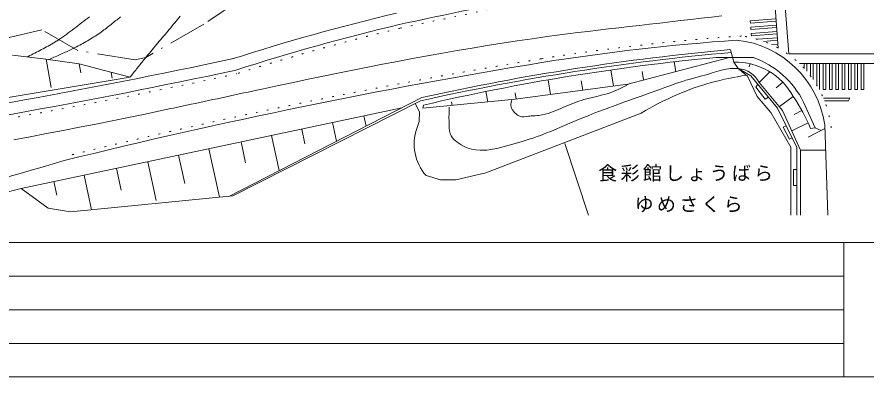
# Model space of a CAD drawing. Units: millimetres, scale not verified. Extents: x 23166 to 580729, y 12886 to 403886.
# Drawn here: x 125704 to 259751, y 12886 to 69614 of the extents above; entities that cross this region are included whole.
import ezdxf

# ---------------------------------------------------------------- set-up
doc = ezdxf.new("R2010")
doc.units = ezdxf.units.MM
doc.header["$LTSCALE"] = 1000
for name, pattern in [('CHAIN', [18.5, 12, -1.5, 3.5, -1.5]), ('DASHED_DOTTED', [9.25, 6, -1.5, 0.25, -1.5]), ('DOTTED', [1.75, 0.25, -1.5])]:
    doc.linetypes.add(name, pattern=pattern)
for name, color, linetype, lineweight in [('敷地境界', 2, 'DASHED_DOTTED', 5), ('法', 7, 'Continuous', 5), ('法-2', 4, 'Continuous', 5), ('道路', 4, 'Continuous', 5), ('ｸﾞﾗﾝﾄﾞ', 3, 'Continuous', 5)]:
    doc.layers.add(name, color=color, linetype=linetype, lineweight=lineweight)
doc.styles.add('ＭＳ ゴシック', font='')
doc.styles.get('ＭＳ ゴシック').set_extended_font_data('MS Gothic')

msp = doc.modelspace()

# ---------------------------------------------------------------- linework, layer by layer
at = {"layer": '敷地境界'}
for p, q in [((160767, 72248), (155179, 68493)), ((155179, 68493), (146006, 63232)), ((129630, 67584), (119365, 65226)), ((135316, 64335), (129630, 67584)), ((144321, 62849), (135316, 64335)), ((146006, 63232), (144321, 62849))]:
    msp.add_line(p, q, dxfattribs=at)
at = {"layer": '法'}
for p, q in [((238210, 64468), (238737, 62494)), ((124995, 63602), (130247, 62982)), ((222045, 59044), (238066, 63239)), ((235967, 63239), (241832, 63239)), ((130247, 62982), (135525, 62216)), ((135525, 62216), (140509, 60907)), ((238737, 62494), (239460, 61500)), ((140509, 60907), (143528, 60131)), ((239460, 61500), (240886, 60300)), ((239888, 61239), (239924, 61430)), ((241453, 60332), (239888, 61239)), ((245658, 55246), (241453, 60332)), ((143528, 60131), (85189, 50448)), ((204277, 56669), (222045, 59044)), ((242446, 57091), (240886, 60300)), ((242516, 59047), (242230, 58571)), ((246444, 54883), (242769, 59272)), ((242230, 58571), (243703, 56676)), ((189559, 56910), (159123, 41354)), ((159735, 41414), (189331, 56398)), ((189689, 55232), (204277, 56669)), ((244592, 54565), (242446, 57091)), ((244234, 56968), (243703, 56676)), ((126384, 42585), (186409, 55305)), ((188521, 55988), (189185, 54682)), ((189814, 55732), (189689, 55232)), ((248691, 49071), (245658, 55246)), ((249760, 56197), (251577, 52153)), ((189185, 54682), (189147, 53155)), ((199624, 45078), (224131, 54477)), ((247715, 49124), (244592, 54565)), ((249244, 48646), (246444, 54883)), ((189147, 53155), (188765, 52056)), ((246535, 52247), (247014, 52486)), ((246535, 52247), (247516, 50361)), ((253107, 52065), (250493, 50673)), ((250845, 52049), (251577, 52153)), ((251577, 52153), (252502, 51742)), ((212081, 49670), (215839, 38397)), ((247516, 50361), (247941, 50599)), ((247715, 49124), (247715, 38397)), ((248691, 49071), (248691, 38397)), ((249244, 48646), (253218, 48646)), ((249244, 48646), (249244, 38397)), ((248183, 45589), (248183, 43087)), ((248183, 45589), (248691, 45589)), ((190205, 44619), (192468, 43942)), ((194931, 43942), (199624, 45078)), ((192468, 43942), (194931, 43942)), ((248183, 43087), (248691, 43087)), ((126384, 42585), (122997, 41726)), ((130596, 39472), (126384, 42585)), ((159735, 41414), (134159, 38907)), ((130596, 39472), (134159, 38907))]:
    msp.add_line(p, q, dxfattribs=at)
for centre, radius, start, end in [((271776, -311944), 377906, 95.09497, 102.56572), ((271872, -312384), 377906, 95.09497, 102.61606), ((268095, -279921), 344660, 95.34856, 103.12791), ((236901, 49704), 14406, 26.79169, 69.98276), ((238996, 52084), 10413, 28.7789, 91.42628), ((246614, 18030), 42800, 97.89105, 113.05727), ((239072, 57352), 4166, 27.43796, 84.65401), ((251544, 8065), 53903, 113.73056, 120.56793), ((224660, 41191), 28347, 22.52147, 34.13303), ((195884, 49576), 7538, 160.79582, 221.11906)]:
    msp.add_arc(centre, radius, start, end, dxfattribs=at)
at = {"layer": '法-2'}
for p, q in [((151229, 69475), (151434, 69727)), ((135330, 68256), (135634, 68491)), ((135634, 68491), (135938, 68727)), ((135938, 68727), (136242, 68962)), ((136242, 68962), (136547, 69197)), ((136547, 69197), (136852, 69431)), ((136852, 69431), (137158, 69664)), ((140358, 68295), (140545, 68444)), ((140545, 68444), (140732, 68593)), ((140732, 68593), (140918, 68742)), ((140918, 68742), (141104, 68892)), ((141104, 68892), (141290, 69043)), ((141290, 69043), (141476, 69193)), ((141476, 69193), (141662, 69343)), ((141662, 69343), (141848, 69494)), ((141848, 69494), (142034, 69643)), ((150194, 68222), (150402, 68472)), ((150402, 68472), (150610, 68722)), ((150610, 68722), (150817, 68973)), ((150817, 68973), (151023, 69224)), ((151023, 69224), (151229, 69475)), ((133488, 66872), (133798, 67097)), ((133798, 67097), (134107, 67325)), ((134107, 67325), (134414, 67556)), ((134414, 67556), (134720, 67788)), ((134720, 67788), (135026, 68021)), ((135026, 68021), (135330, 68256)), ((138510, 66931), (138742, 67090)), ((138742, 67090), (138973, 67252)), ((138973, 67252), (139106, 67347)), ((139106, 67347), (139218, 67428)), ((139218, 67428), (139410, 67569)), ((139410, 67569), (139602, 67712)), ((139602, 67712), (139792, 67856)), ((139792, 67856), (139981, 68001)), ((139981, 68001), (140170, 68148)), ((140170, 68148), (140358, 68295)), ((149044, 66857), (149269, 67123)), ((149269, 67123), (149494, 67390)), ((149494, 67390), (149719, 67656)), ((149719, 67656), (149943, 67923)), ((149943, 67923), (150073, 68078)), ((150073, 68078), (150194, 68222)), ((131644, 65638), (131894, 65793)), ((131894, 65793), (132038, 65885)), ((132038, 65885), (132225, 66005)), ((132225, 66005), (132544, 66215)), ((132544, 66215), (132861, 66431)), ((132861, 66431), (133176, 66649)), ((133176, 66649), (133488, 66872)), ((136352, 65600), (136597, 65739)), ((136597, 65739), (136841, 65880)), ((136841, 65880), (137084, 66024)), ((137084, 66024), (137325, 66169)), ((137325, 66169), (137565, 66317)), ((137565, 66317), (137804, 66467)), ((137804, 66467), (138041, 66620)), ((138041, 66620), (138277, 66774)), ((138277, 66774), (138510, 66931)), ((147919, 65527), (148144, 65793)), ((148144, 65793), (148369, 66059)), ((148369, 66059), (148594, 66325)), ((148594, 66325), (148819, 66591)), ((148819, 66591), (149044, 66857)), ((129328, 64340), (129590, 64477)), ((129590, 64477), (129851, 64616)), ((129851, 64616), (130111, 64756)), ((130111, 64756), (130369, 64898)), ((130369, 64898), (130627, 65041)), ((130627, 65041), (130883, 65187)), ((130883, 65187), (131138, 65335)), ((131138, 65335), (131392, 65485)), ((131392, 65485), (131644, 65638)), ((133719, 64252), (133937, 64355)), ((133937, 64355), (134154, 64459)), ((134154, 64459), (134371, 64563)), ((134371, 64563), (134587, 64669)), ((134587, 64669), (134712, 64732)), ((134712, 64732), (134858, 64805)), ((134858, 64805), (135109, 64932)), ((135109, 64932), (135360, 65062)), ((135360, 65062), (135609, 65193)), ((135609, 65193), (135858, 65327)), ((135858, 65327), (136106, 65462)), ((136106, 65462), (136352, 65600)), ((146800, 64193), (147023, 64461)), ((147023, 64461), (147246, 64728)), ((147246, 64728), (147470, 64995)), ((147470, 64995), (147695, 65261)), ((147695, 65261), (147919, 65527)), ((127327, 63326), (127481, 63403)), ((127481, 63403), (127746, 63535)), ((127746, 63535), (128011, 63668)), ((128011, 63668), (128275, 63801)), ((128275, 63801), (128539, 63934)), ((128539, 63934), (128803, 64068)), ((128803, 64068), (129066, 64204)), ((129066, 64204), (129328, 64340)), ((130864, 62980), (131085, 63075)), ((131085, 63075), (131305, 63171)), ((131305, 63171), (131526, 63267)), ((131526, 63267), (131746, 63363)), ((131746, 63363), (131967, 63460)), ((131967, 63460), (132187, 63557)), ((132187, 63557), (132406, 63654)), ((132406, 63654), (132626, 63752)), ((132626, 63752), (132845, 63850)), ((132845, 63850), (133064, 63950)), ((133064, 63950), (133283, 64050)), ((133283, 64050), (133502, 64150)), ((133502, 64150), (133719, 64252)), ((145788, 62964), (145926, 63134)), ((145926, 63134), (146006, 63232)), ((146006, 63232), (146134, 63388)), ((146134, 63388), (146355, 63657)), ((146355, 63657), (146577, 63926)), ((146577, 63926), (146800, 64193)), ((131072, 58514), (130279, 62977)), ((130736, 62924), (130864, 62980)), ((135746, 60800), (135493, 62225)), ((144693, 61601), (144829, 61772)), ((144829, 61772), (144965, 61943)), ((144965, 61943), (145102, 62114)), ((145102, 62114), (145239, 62284)), ((145239, 62284), (145375, 62455)), ((145375, 62455), (145513, 62625)), ((145513, 62625), (145650, 62795)), ((145650, 62795), (145788, 62964)), ((229328, 62553), (229587, 61019)), ((241169, 61770), (241331, 62232)), ((140719, 59975), (140556, 60895)), ((143607, 60231), (143742, 60402)), ((143742, 60402), (143878, 60574)), ((143878, 60574), (144013, 60745)), ((144013, 60745), (144149, 60917)), ((144149, 60917), (144285, 61088)), ((144285, 61088), (144421, 61259)), ((144421, 61259), (144557, 61430)), ((144557, 61430), (144693, 61601)), ((219327, 61272), (219756, 58738)), ((224294, 61008), (224517, 59691)), ((233488, 60268), (234382, 60515)), ((234382, 60515), (234899, 60668)), ((234899, 60668), (235325, 60801)), ((235325, 60801), (236058, 61032)), ((236058, 61032), (236794, 61241)), ((236794, 61241), (237537, 61401)), ((237537, 61401), (237973, 61459)), ((237973, 61459), (238170, 61476)), ((238170, 61476), (238513, 61492)), ((238513, 61492), (238857, 61496)), ((238857, 61496), (239202, 61493)), ((239202, 61493), (239403, 61490)), ((242769, 59272), (244451, 60954)), ((143528, 60131), (143607, 60231)), ((209457, 59715), (209846, 57413)), ((214670, 59547), (214916, 58091)), ((221781, 58825), (222142, 59015)), ((228798, 58845), (229720, 59169)), ((229720, 59169), (230647, 59476)), ((230647, 59476), (231187, 59641)), ((231187, 59641), (231702, 59790)), ((231702, 59790), (232594, 60032)), ((232594, 60032), (233488, 60268)), ((245413, 58428), (246470, 59335)), ((199658, 57877), (199934, 56241)), ((204277, 57642), (204439, 56685)), ((218768, 57530), (219236, 57679)), ((219236, 57679), (219504, 57773)), ((219504, 57773), (219882, 57919)), ((219882, 57919), (220524, 58198)), ((220524, 58198), (221156, 58504)), ((221156, 58504), (221781, 58825)), ((225385, 57609), (226626, 58056)), ((226626, 58056), (227346, 58317)), ((227346, 58317), (227879, 58512)), ((227879, 58512), (228798, 58845)), ((203693, 56386), (203641, 56135)), ((203727, 56532), (203693, 56386)), ((213624, 56108), (214298, 56351)), ((214298, 56351), (214694, 56480)), ((214694, 56480), (215084, 56596)), ((215084, 56596), (215765, 56779)), ((215765, 56779), (216451, 56947)), ((216451, 56947), (217139, 57109)), ((217139, 57109), (217539, 57204)), ((217539, 57204), (217817, 57272)), ((217817, 57272), (218294, 57396)), ((218294, 57396), (218768, 57530)), ((221384, 56175), (222181, 56463)), ((222181, 56463), (222901, 56721)), ((222901, 56721), (224143, 57165)), ((224143, 57165), (225385, 57609)), ((245936, 55491), (248123, 57097)), ((193835, 55039), (193832, 54409)), ((193837, 55403), (193835, 55039)), ((194247, 56245), (194341, 55690)), ((203608, 55885), (203606, 55639)), ((203606, 55639), (203624, 55497)), ((203641, 56135), (203608, 55885)), ((203624, 55497), (203646, 55397)), ((203646, 55397), (203703, 55228)), ((203703, 55228), (203780, 55065)), ((203780, 55065), (203874, 54910)), ((210432, 54770), (211364, 55160)), ((211364, 55160), (211900, 55394)), ((211900, 55394), (212288, 55561)), ((212288, 55561), (212954, 55842)), ((212954, 55842), (213624, 56108)), ((217276, 54649), (218641, 55168)), ((218641, 55168), (220011, 55675)), ((220011, 55675), (221384, 56175)), ((180412, 54034), (180764, 52415)), ((193832, 54409), (193831, 53775)), ((193831, 53775), (193834, 53132)), ((203874, 54910), (203934, 54825)), ((203934, 54825), (203991, 54752)), ((203991, 54752), (204096, 54634)), ((204096, 54634), (204209, 54523)), ((204209, 54523), (204328, 54418)), ((204328, 54418), (204400, 54359)), ((204400, 54359), (204493, 54286)), ((204493, 54286), (204660, 54168)), ((204660, 54168), (204835, 54065)), ((204835, 54065), (205016, 53982)), ((205016, 53982), (205124, 53945)), ((205124, 53945), (205316, 53904)), ((205316, 53904), (205658, 53888)), ((205658, 53888), (206010, 53919)), ((206010, 53919), (206366, 53969)), ((206366, 53969), (206572, 53997)), ((206572, 53997), (206770, 54018)), ((206770, 54018), (207109, 54043)), ((207109, 54043), (207445, 54061)), ((207445, 54061), (207777, 54083)), ((207777, 54083), (207969, 54100)), ((207969, 54100), (208532, 54185)), ((208532, 54185), (209489, 54431)), ((209489, 54431), (210432, 54770)), ((214516, 53559), (215761, 54059)), ((215761, 54059), (216486, 54344)), ((216486, 54344), (217276, 54649)), ((248270, 54238), (249482, 54880)), ((175448, 52982), (176088, 50040)), ((193834, 53132), (193837, 52754)), ((193837, 52754), (193840, 52504)), ((193840, 52504), (193859, 52073)), ((211320, 52224), (212037, 52529)), ((212037, 52529), (213275, 53048)), ((213275, 53048), (214516, 53559)), ((247876, 51694), (250468, 52916)), ((165855, 50949), (167057, 45426)), ((170603, 51956), (171107, 49641)), ((193859, 52073), (193910, 51653)), ((193910, 51653), (194012, 51252)), ((194012, 51252), (194102, 51032)), ((194102, 51032), (194193, 50863)), ((207744, 50767), (208248, 50953)), ((208248, 50953), (209112, 51292)), ((209112, 51292), (209970, 51648)), ((209970, 51648), (210825, 52012)), ((210825, 52012), (211320, 52224)), ((161045, 49930), (161757, 46657)), ((194193, 50863), (194387, 50589)), ((194387, 50589), (194617, 50336)), ((194617, 50336), (194873, 50101)), ((194873, 50101), (195029, 49973)), ((195029, 49973), (195285, 49779)), ((195285, 49779), (195743, 49480)), ((203903, 49575), (204442, 49734)), ((204442, 49734), (205371, 50006)), ((205371, 50006), (206296, 50286)), ((206296, 50286), (207215, 50584)), ((207215, 50584), (207744, 50767)), ((155981, 48857), (157636, 41246)), ((195743, 49480), (196222, 49224)), ((196222, 49224), (196719, 49014)), ((196719, 49014), (197016, 48913)), ((197016, 48913), (197391, 48810)), ((197391, 48810), (198053, 48688)), ((198053, 48688), (198727, 48628)), ((198727, 48628), (199405, 48626)), ((199405, 48626), (199797, 48648)), ((199797, 48648), (200382, 48711)), ((200382, 48711), (201378, 48889)), ((201378, 48889), (202362, 49131)), ((202362, 49131), (203338, 49409)), ((203338, 49409), (203903, 49575)), ((151195, 47843), (152171, 43355)), ((141375, 45762), (142120, 42339)), ((146330, 46812), (147660, 40697)), ((136274, 44681), (137459, 39234)), ((131511, 43672), (131981, 41513))]:
    msp.add_line(p, q, dxfattribs=at)
at = {"layer": '道路', "color": 7}
for p, q in [((247413, 63832), (246209, 79308)), ((245767, 64710), (244694, 78504)), ((245390, 69334), (241328, 69018)), ((241359, 68619), (241328, 69018)), ((245421, 68935), (241359, 68619)), ((245467, 68337), (241406, 68021)), ((241437, 67622), (241406, 68021)), ((245498, 67938), (241437, 67622)), ((245544, 67340), (241483, 67024)), ((241514, 66625), (241483, 67024)), ((245575, 66941), (241514, 66625)), ((245621, 66343), (242457, 66097)), ((245652, 65944), (243441, 65772)), ((245698, 65346), (244670, 65266)), ((247413, 63832), (264783, 63832)), ((249095, 62267), (263481, 62267)), ((249840, 62246), (249840, 61512)), ((250240, 62247), (250240, 61063)), ((250840, 62247), (250840, 60322)), ((251240, 62247), (251240, 59773)), ((251840, 62247), (251840, 58850)), ((252240, 62248), (252240, 58175)), ((252840, 62248), (252840, 58175)), ((253240, 62249), (253240, 58175)), ((253840, 62249), (253840, 58175)), ((254240, 62249), (254240, 58175)), ((254840, 62249), (254840, 58175)), ((255240, 62250), (255240, 58175)), ((255840, 62250), (255840, 58175)), ((256240, 62250), (256240, 58175)), ((256840, 62250), (256840, 58175)), ((257240, 62251), (257240, 58175)), ((257840, 62251), (257840, 58175)), ((258240, 62251), (258240, 58175)), ((258840, 62251), (258840, 58175)), ((259240, 62252), (259240, 58175)), ((252840, 58175), (253240, 58175)), ((253840, 58175), (254240, 58175)), ((254840, 58175), (255240, 58175)), ((255840, 58175), (256240, 58175)), ((256840, 58175), (257240, 58175)), ((257840, 58175), (258240, 58175)), ((258840, 58175), (259240, 58175)), ((252873, 56831), (257029, 56831)), ((256828, 56418), (253043, 56418)), ((256828, 56418), (257029, 56831))]:
    msp.add_line(p, q, dxfattribs=at)
at = {"layer": '道路', "linetype": 'CHAIN'}
for p, q in [((236838, 69809), (235215, 69612)), ((225475, 68486), (223852, 68301)), ((227098, 68670), (225475, 68486)), ((228722, 68855), (227098, 68670)), ((230345, 69041), (228722, 68855)), ((231969, 69228), (230345, 69041)), ((233592, 69419), (231969, 69228)), ((235215, 69612), (233592, 69419)), ((214123, 67151), (212503, 66946)), ((215743, 67351), (214123, 67151)), ((217364, 67547), (215743, 67351)), ((218985, 67739), (217364, 67547)), ((220607, 67928), (218985, 67739)), ((222230, 68115), (220607, 67928)), ((223852, 68301), (222230, 68115)), ((204588, 65851), (202223, 65491)), ((206955, 66196), (204588, 65851)), ((208329, 66389), (206955, 66196)), ((209267, 66518), (208329, 66389)), ((210885, 66735), (209267, 66518)), ((212503, 66946), (210885, 66735)), ((197499, 64729), (195140, 64330)), ((199860, 65117), (197499, 64729)), ((202223, 65491), (199860, 65117)), ((188071, 63062), (185719, 62620)), ((190426, 63495), (188071, 63062)), ((192782, 63918), (190426, 63495)), ((195140, 64330), (192782, 63918)), ((181017, 61708), (178668, 61240)), ((183367, 62168), (181017, 61708)), ((185719, 62620), (183367, 62168)), ((176321, 60765), (173975, 60284)), ((178668, 61240), (176321, 60765)), ((169286, 59307), (166943, 58812)), ((171630, 59798), (169286, 59307)), ((173975, 60284), (171630, 59798)), ((162149, 57788), (161456, 57640)), ((162842, 57937), (162149, 57788)), ((163244, 58023), (162842, 57937)), ((164601, 58313), (163244, 58023)), ((166943, 58812), (164601, 58313)), ((155916, 56448), (155223, 56300)), ((156608, 56597), (155916, 56448)), ((157301, 56746), (156608, 56597)), ((157993, 56895), (157301, 56746)), ((158686, 57044), (157993, 56895)), ((159378, 57193), (158686, 57044)), ((160071, 57342), (159378, 57193)), ((160764, 57491), (160071, 57342)), ((161456, 57640), (160764, 57491)), ((149972, 55180), (148475, 54865)), ((150374, 55265), (149972, 55180)), ((151067, 55412), (150374, 55265)), ((151760, 55559), (151067, 55412)), ((152453, 55707), (151760, 55559)), ((153145, 55855), (152453, 55707)), ((153838, 56003), (153145, 55855)), ((154531, 56151), (153838, 56003)), ((155223, 56300), (154531, 56151)), ((143309, 53794), (140724, 53267)), ((145893, 54326), (143309, 53794)), ((148475, 54865), (145893, 54326)), ((138138, 52748), (135550, 52235)), ((140724, 53267), (138138, 52748)), ((130369, 51233), (127777, 50744)), ((132960, 51730), (130369, 51233)), ((135550, 52235), (132960, 51730)), ((127777, 50744), (125182, 50263))]:
    msp.add_line(p, q, dxfattribs=at)
at = {"layer": '道路', "color": 3}
msp.add_line((253089, 52629), (253551, 38397), dxfattribs=at)
for centre, radius, start, end in [((786672, -2732660), 2864768, 101.64328, 102.10382), ((266797, -271660), 351404, 103.36525, 107.75139), ((266797, -271660), 349554, 103.36841, 107.75139), ((264060, -285322), 352174, 94.04274, 99.08444), ((237501, 50311), 15760, 8.45932, 83.69363), ((-54362, 1059675), 1019374, 278.09941, 282.12971), ((364182, -888096), 963202, 99.30418, 103.87852), ((-54362, 1059675), 1021224, 278.10057, 282.12971), ((41356, 349568), 316197, 276.42865, 286.87521)]:
    msp.add_arc(centre, radius, start, end, dxfattribs=at)
at = {"layer": '道路', "color": 7, "linetype": 'DOTTED'}
for centre, radius, start, end in [((786672, -2732660), 2864168, 101.64328, 102.10382), ((266797, -271660), 348954, 103.36841, 107.75139), ((264060, -285322), 352774, 93.91847, 99.08444), ((237828, 50406), 16360, 6.06752, 82.53569), ((364182, -888096), 963802, 99.30418, 103.87852), ((-54362, 1059675), 1021824, 278.10057, 282.12971)]:
    msp.add_arc(centre, radius, start, end, dxfattribs=at)
at = {"layer": 'ｸﾞﾗﾝﾄﾞ'}
for p, q in [((580729, 34059), (23166, 34059)), ((256072, 34059), (256072, 12886)), ((256072, 28766), (23166, 28766)), ((256072, 23473), (23166, 23473)), ((256072, 18179), (23166, 18179)), ((580729, 12886), (23166, 12886))]:
    msp.add_line(p, q, dxfattribs=at)

# ---------------------------------------------------------------- texts
at = {"layer": '法', "char_height": 2199, "attachment_point": 7, "style": 'ＭＳ ゴシック'}
for s, insert in [('\\T1.17;食彩館しょうばら', (217375, 43673)), ('\\T1.17;ゆめさくら', (223112, 38818))]:
    msp.add_mtext(s, dxfattribs=dict(at, insert=insert))

doc.saveas('drawing.dxf')
